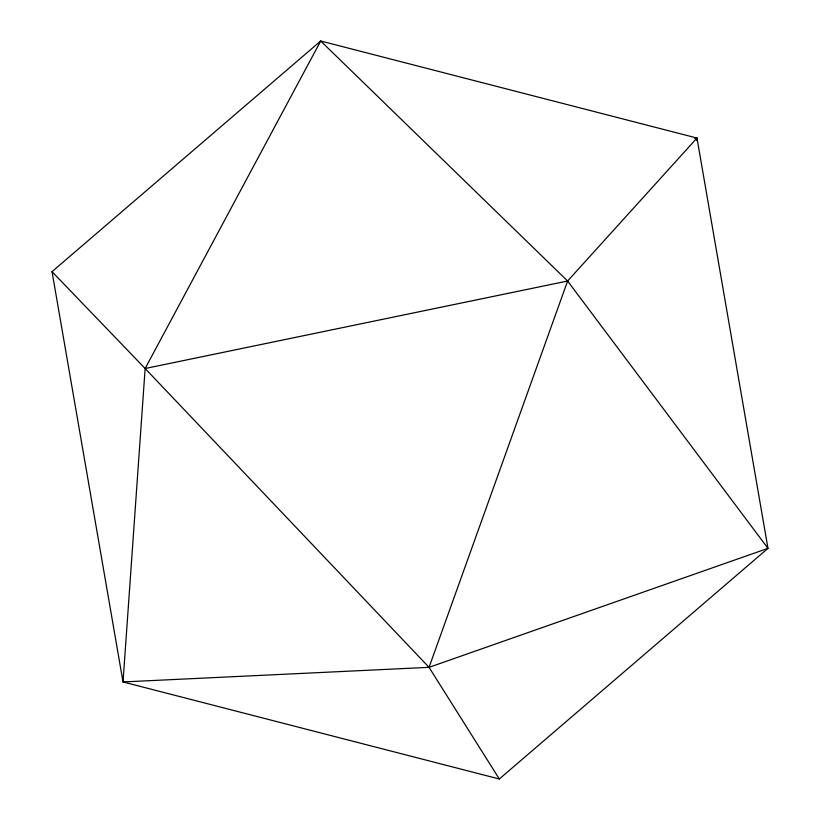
<?xml version="1.0" encoding="UTF-8"?>
<svg xmlns="http://www.w3.org/2000/svg" width="820" height="820" viewBox="0 0 820 820"><rect width="100%" height="100%" fill="white"/><g stroke="black" fill="none" stroke-linecap="round" stroke-linejoin="round"><path stroke-width="1.23" d="M52.029 271.656L145.14 368.518L123.02 681.943L499.308 779L767.971 548.344L696.979 138.057L320.692 41L52.029 271.656L123.02 681.943L429.055 667.336L767.971 548.344L567.614 281.014L320.692 41L145.14 368.518L429.055 667.336L499.308 779M696.795 140.609L696.979 138.057L694.427 138.18M429.055 667.336L567.614 281.014L696.979 138.057M145.14 368.518L567.614 281.014"/></g></svg>
